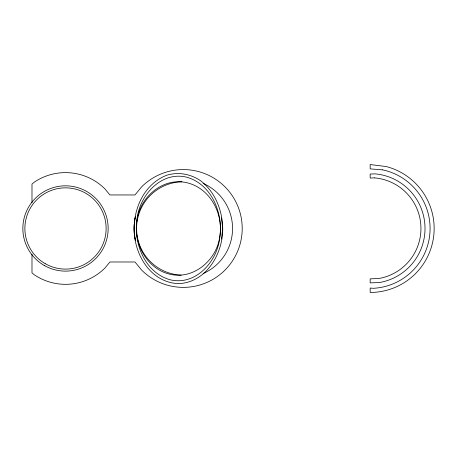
<?xml version="1.0" encoding="UTF-8"?>
<svg xmlns="http://www.w3.org/2000/svg" width="457" height="457" viewBox="0 0 457 457"><rect width="100%" height="100%" fill="white"/><g stroke="black" fill="none" stroke-linecap="round" stroke-linejoin="round"><path stroke-width="0.69" d="M135.478 216.435C129 245.009 146.217 282.249 178.384 283.637C206.084 282.74 223.022 253.898 222.713 228.471C222.37 210.346 215.224 191.94 200.549 180.698C190.683 173.997 178.401 171.729 166.908 175.185C141.55 184.805 130.262 215.224 135.478 240.513M221.451 239.097L222.713 228.471L221.451 217.852M31.99 202.805L31.99 184.068L34.469 182.029A55.857 55.857 0 0 1 105.001 188.975L109.909 194.956L134.981 194.956L141.659 186.822A58.902 58.902 0 0 1 224.958 186.822A58.902 58.902 0 0 1 224.958 270.121A58.902 58.902 0 0 1 141.659 270.121L134.981 261.987L109.909 261.987L105.001 267.968A55.857 55.857 0 0 1 34.469 274.914L31.99 272.88L31.99 254.138M203.097 183.371A49.253 49.253 0 0 1 203.097 273.577M135.249 239.257A49.253 49.253 0 0 1 134.844 237.257M134.621 235.915A49.253 49.253 0 0 1 134.621 221.028M134.969 219.017A49.253 49.253 0 0 1 135.249 217.686M181.201 275.143A46.717 46.717 0 0 1 136.592 228.117A46.717 46.717 0 0 1 181.903 181.777M137.146 218.263C133.073 242.741 144.595 272.606 170.181 279.787C195.379 285.882 216.778 262.067 219.617 238.68C223.696 214.202 212.174 184.342 186.587 177.156C161.39 171.061 139.985 194.876 137.146 218.263M137.146 219.36C132.69 242.427 146.394 268.916 170.181 274.291C193.602 279.695 216.23 260.341 219.617 237.589C224.079 214.516 210.374 188.033 186.587 182.657C163.166 177.247 140.539 196.601 137.146 219.36M374.346 177.864L370.17 178.07L370.17 174.06L375.226 173.866A54.84 54.84 0 0 1 379.419 282.529L370.17 282.883L370.17 278.873L379.236 278.433A50.778 50.778 0 0 0 374.346 177.864M382.595 169.855L370.17 168.884L370.17 164.549L386.302 166.559A63.98 63.98 0 0 1 370.616 292.451L370.17 292.394L370.17 288.059L373.346 288.304A59.918 59.918 0 0 0 382.595 169.855M45.192 263.655A40.622 40.622 0 0 0 106.127 228.471A40.622 40.622 0 0 0 45.192 193.294A40.622 40.622 0 0 0 45.192 263.655M44.175 265.414A42.655 42.655 0 0 0 108.155 228.471A42.655 42.655 0 0 0 44.175 191.534A42.655 42.655 0 0 0 44.175 265.414"/></g></svg>
